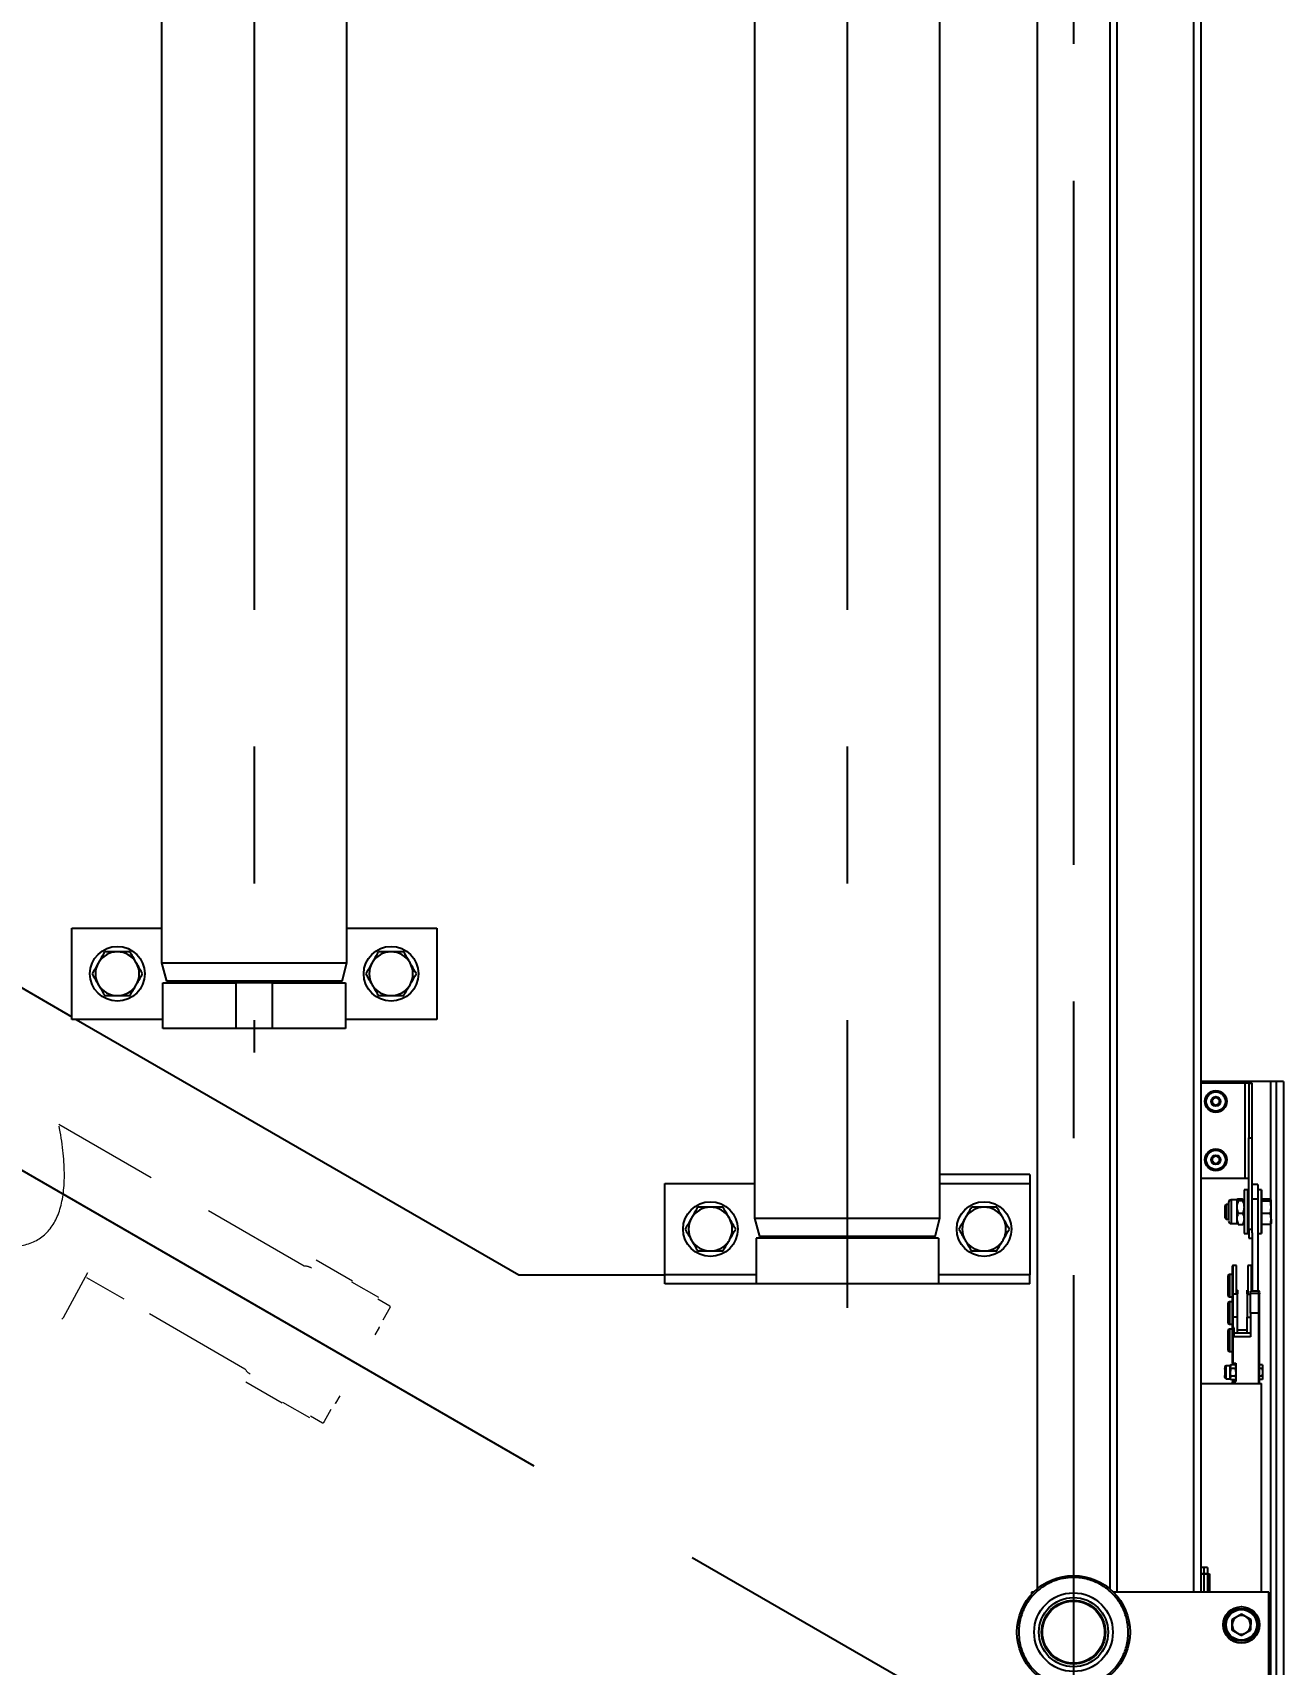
# Model space of a CAD drawing. Header units: inches. Extents: x -347369 to -260369, y 119522 to 149869.
# Drawn here: x -320680 to -319995, y 137691 to 138586 of the extents above; entities that cross this region are included whole.
import ezdxf

# ---------------------------------------------------------------- set-up
doc = ezdxf.new("R2010")
doc.units = ezdxf.units.IN
doc.header["$LTSCALE"] = 300
doc.linetypes.add('CENTRO', pattern=[2, 1.25, -0.25, 0.25, -0.25])
doc.linetypes.add('NASCOSTA', pattern=[0.375, 0.25, -0.125])
for name, color, linetype in [('ASSI', 254, 'CENTRO'), ('MACCHINA', 40, 'Continuous'), ('QUOTE', 7, 'Continuous'), ('RULLIERE', 3, 'Continuous')]:
    doc.layers.add(name, color=color, linetype=linetype)
doc.styles.get("Standard").update_dxf_attribs({"font": 'romans.shx'})
doc.dimstyles.new('sc1a100', dxfattribs={"dimscale": 100, "dimtxt": 3, "dimasz": 3, "dimexe": 0, "dimexo": 0, "dimgap": 1, "dimtad": 1, "dimzin": 12, "dimdsep": 46, "dimtxsty": 'Standard', "dimblk": 'CLOSEDBLANK', "dimcen": 1, "dimclrd": 253, "dimclre": 253, "dimclrt": 2, "dimadec": 0, "dimazin": 3, "dimtfac": 1, "dimtmove": 0, "dimatfit": 1, "dimldrblk": 'CLOSEDBLANK', "dimfxl": 1, "dimtolj": 1, "dimtzin": 0, "dimarcsym": 0})

# ---------------------------------------------------------------- blocks, each defined once
blk = doc.blocks.new('_ClosedBlank')
at = {"color": 0, "linetype": 'ByBlock', "lineweight": -2}
for p, q in [((-1, 0.1667), (0, 0)), ((-1, 0.1667), (-1, -0.1667)), ((0, 0), (-1, -0.1667))]:
    blk.add_line(p, q, dxfattribs=at)
blk = doc.blocks.new('*D38')
at = {"layer": 'Defpoints', "color": 0, "transparency": 16777216}
for p in [(-322483.62, 140399.66), (-323696.06, 139699.66), (-320318.56, 137749.66), (-322483.62, 136499.66), (-321507.47, 136317.71)]:
    blk.add_point(p, dxfattribs=at)
at = {"layer": 'QUOTE', "color": 253, "lineweight": -2, "transparency": 16777216}
for p, q in [((-320318.56, 137749.66), (-320011.93, 137572.62)), ((-322483.62, 136499.66), (-322483.62, 136145.58))]:
    blk.add_line(p, q, dxfattribs=at)
blk.add_arc((-322483.62, 138999.66), 2854.07, 276.02531, 323.97469, dxfattribs=at)
at = {"layer": 'QUOTE', "color": 253, "lineweight": -2, "transparency": 16777216, "xscale": 300, "yscale": 300, "zscale": 300}
for p, rotation in [((-320011.93, 137572.62), 56.98734634615995), ((-322483.62, 136145.58), 183.0126536538403)]:
    blk.add_blockref('_ClosedBlank', p, dxfattribs=dict(at, rotation=rotation))
at = {"layer": 'QUOTE', "color": 2, "transparency": 16777216, "insert": (-321181.59, 136744.46), "char_height": 300, "attachment_point": 5, "rotation": 30}
blk.add_mtext('\\A1;60°', dxfattribs=at)
blk = doc.blocks.new('A$Cda148bbc')
at = {"layer": 'ASSI'}
blk.add_line((0, -2400), (0, 1400), dxfattribs=at)
at = {"layer": 'MACCHINA', "color": 8, "linetype": 'NASCOSTA', "lineweight": 5, "ltscale": 2.5}
for p, q in [((-277.37, -2064.7), (-59.6, -2135.53)), ((32, -2139.15), (32, -2080.64)), ((-58.37, -2135.71), (-30.35, -2135.06)), ((-33, -2135.82), (-33, -2159.34)), ((-33, -2175.5), (-33, -2236)), ((32, -2236), (32, -2175.5)), ((-39, -2240), (-39, -2263)), ((38, -2263), (38, -2240)), ((-38.5, -2263), (-38.5, -2280)), ((37.5, -2280), (37.5, -2263)), ((-37.43, -2280), (-37.43, -2287.6)), ((36.43, -2287.6), (36.43, -2280)), ((-36.37, -2288), (-37.03, -2288)), ((-28.87, -2288), (-36.37, -2288)), ((-24.5, -2288), (-24.5, -2288.5)), ((-24.5, -2288.5), (-19.74, -2288.5)), ((18.74, -2288.5), (23.5, -2288.5)), ((23.5, -2288.5), (23.5, -2288)), ((36.03, -2288), (27.87, -2288))]:
    blk.add_line(p, q, dxfattribs=at)
at = {"layer": 'MACCHINA', "color": 8, "linetype": 'NASCOSTA', "lineweight": 5, "ltscale": 2.5, "flags": 128}
blk.add_lwpolyline([(-59.6, -2135.53), (-59.12, -2135.65), (-58.37, -2135.71)], dxfattribs=at)
at = {"layer": 'MACCHINA', "color": 8, "linetype": 'NASCOSTA', "lineweight": 5, "ltscale": 2.5}
for centre, radius, start, end in [((-26.07, -2240), 8, 150, 180), ((25.07, -2240), 8, 0, 30), ((-37.03, -2287.6), 0.4, 180, 270), ((36.03, -2287.6), 0.4, 270, 0)]:
    blk.add_arc(centre, radius, start, end, dxfattribs=at)
blk.add_ellipse((127.52, -1749.47), major_axis=(153.71, 353.9), ratio=0.247592, start_param=1.594453, end_param=4.02308, dxfattribs=at)
blk = doc.blocks.new('72810824171')
at = {"layer": 'ASSI'}
for p, q in [((1925, 244.52), (1925, -973.22)), ((2250, 244.52), (2250, -1113.22))]:
    blk.add_line(p, q, dxfattribs=at)
at = {"layer": 'RULLIERE'}
for p, q in [((1874.2, 134), (1874.2, -924)), ((1975.8, -924), (1975.8, 134)), ((2199.2, 134), (2199.2, -1064)), ((2300.8, -1064), (2300.8, 134)), ((1500, -765.91), (1825, -953.55)), ((1825, -955), (1825, -905)), ((1825, -905), (1874.2, -905)), ((1975.8, -905), (2025, -905)), ((2025, -905), (2025, -955)), ((1874.2, -924), (1876.88, -934)), ((1874.2, -924), (1975.8, -924)), ((1973.12, -934), (1975.8, -924)), ((1875, -960), (1875, -935)), ((1875, -935), (1915, -935)), ((1973.12, -934), (1876.88, -934)), ((1904.57, -934), (1904.85, -935)), ((1915, -935), (1915, -960)), ((1935, -935), (1915, -935)), ((1935, -960), (1935, -935)), ((1935, -935), (1975, -935)), ((1945.15, -935), (1945.43, -934)), ((1975, -935), (1975, -960)), ((1875, -955), (1825, -955)), ((1827.51, -955), (2070, -1095)), ((2025, -955), (1975, -955)), ((1915, -960), (1875, -960)), ((1935, -960), (1915, -960)), ((1975, -960), (1935, -960)), ((2150, -1095), (2150, -1045)), ((2150, -1045), (2199.2, -1045)), ((2350, -1040), (2300.8, -1040)), ((2300.8, -1045), (2350, -1045)), ((2350, -1040), (2350, -1045)), ((2350, -1045), (2350, -1095)), ((2199.2, -1064), (2201.88, -1074)), ((2199.2, -1064), (2300.8, -1064)), ((2298.12, -1074), (2300.8, -1064)), ((2300, -1075), (2200, -1075)), ((2200, -1075), (2200, -1100)), ((2298.12, -1074), (2201.88, -1074)), ((2229.57, -1074), (2229.85, -1075)), ((2270.15, -1075), (2270.43, -1074)), ((2300, -1075), (2300, -1100)), ((2070, -1095), (2150, -1095)), ((2200, -1095), (2150, -1095)), ((2150, -1100), (2150, -1095)), ((2200, -1100), (2150, -1100)), ((2300, -1100), (2200, -1100)), ((2350, -1095), (2300, -1095)), ((2350, -1100), (2300, -1100)), ((2350, -1100), (2350, -1095))]:
    blk.add_line(p, q, dxfattribs=at)
for centre in [(1850, -930), (2000, -930), (2175, -1070), (2325, -1070)]:
    blk.add_circle(centre, 15, dxfattribs=at)
for centre, start, end in [((1850, -930), 90, 150), ((1850, -930), 30, 90), ((2000, -930), 90, 150), ((2000, -930), 30, 90), ((1850, -930), 150, 210), ((1850, -930), 330, 30), ((2000, -930), 150, 210), ((2000, -930), 330, 30), ((1850, -930), 210, 270), ((1850, -930), 270, 330), ((2000, -930), 210, 270), ((2000, -930), 270, 330), ((2175, -1070), 150, 210), ((2175, -1070), 90, 150), ((2175, -1070), 30, 90), ((2175, -1070), 330, 30), ((2325, -1070), 150, 210), ((2325, -1070), 90, 150), ((2325, -1070), 30, 90), ((2325, -1070), 330, 30), ((2175, -1070), 210, 270), ((2175, -1070), 270, 330), ((2325, -1070), 210, 270), ((2325, -1070), 270, 330)]:
    blk.add_arc(centre, 12, start, end, dxfattribs=at)
for points, knots in [([(1843.07, -918), (1842.51, -918.97), (1841.37, -920.94), (1840.2, -922.97), (1839.61, -924)], [0, 0, 0, 0, 0.495458, 1, 1, 1, 1]), ([(1850, -918), (1849.46, -918), (1847.11, -918), (1844.83, -918), (1843.07, -918)], [0, 0, 0, 0, 0.2323672, 1, 1, 1, 1]), ([(1856.93, -918), (1856.45, -918), (1855.09, -918), (1852.78, -918), (1850.93, -918), (1850, -918)], [0, 0, 0, 0, 0.2113641, 0.6030801, 1, 1, 1, 1]), ([(1860.39, -924), (1860.31, -923.86), (1859.69, -922.78), (1858.52, -920.75), (1857.46, -918.92), (1856.93, -918)], [0, 0, 0, 0, 0.070099, 0.530789, 1, 1, 1, 1]), ([(1993.07, -918), (1992.51, -918.97), (1991.37, -920.94), (1990.2, -922.97), (1989.61, -924)], [0, 0, 0, 0, 0.495458, 1, 1, 1, 1]), ([(2000, -918), (1999.84, -918), (1998.59, -918), (1996.25, -918), (1994.14, -918), (1993.07, -918)], [0, 0, 0, 0, 0.070099, 0.530789, 1, 1, 1, 1]), ([(2006.93, -918), (2005.8, -918), (2003.53, -918), (2001.18, -918), (2000, -918)], [0, 0, 0, 0, 0.495458, 1, 1, 1, 1]), ([(2010.39, -924), (2009.93, -923.21), (2009.01, -921.6), (2007.85, -919.6), (2007.17, -918.41), (2006.93, -918)], [0, 0, 0, 0, 0.3913676, 0.7886364, 1, 1, 1, 1]), ([(1839.61, -924), (1839.53, -924.14), (1838.9, -925.22), (1837.73, -927.25), (1836.68, -929.08), (1836.14, -930)], [0, 0, 0, 0, 0.0700986, 0.5307888, 1, 1, 1, 1]), ([(1836.14, -930), (1836.71, -930.97), (1837.84, -932.94), (1839.02, -934.97), (1839.61, -936)], [0, 0, 0, 0, 0.495458, 1, 1, 1, 1]), ([(1863.86, -930), (1863.29, -929.03), (1862.16, -927.06), (1860.98, -925.03), (1860.39, -924)], [0, 0, 0, 0, 0.495458, 1, 1, 1, 1]), ([(1860.39, -936), (1860.47, -935.86), (1861.1, -934.78), (1862.27, -932.75), (1863.32, -930.92), (1863.86, -930)], [0, 0, 0, 0, 0.0700986, 0.5307888, 1, 1, 1, 1]), ([(1989.61, -924), (1989.53, -924.14), (1988.9, -925.22), (1987.73, -927.25), (1986.68, -929.08), (1986.14, -930)], [0, 0, 0, 0, 0.070099, 0.530789, 1, 1, 1, 1]), ([(1986.14, -930), (1986.38, -930.41), (1987.06, -931.59), (1988.22, -933.59), (1989.14, -935.19), (1989.61, -936)], [0, 0, 0, 0, 0.211364, 0.60308, 1, 1, 1, 1]), ([(2013.86, -930), (2012.98, -928.48), (2011.84, -926.5), (2010.66, -924.47), (2010.39, -924)], [0, 0, 0, 0, 0.767633, 1, 1, 1, 1]), ([(2010.39, -936), (2010.47, -935.86), (2011.1, -934.78), (2012.27, -932.75), (2013.32, -930.92), (2013.86, -930)], [0, 0, 0, 0, 0.070099, 0.530789, 1, 1, 1, 1]), ([(1839.61, -936), (1839.69, -936.14), (1840.31, -937.22), (1841.48, -939.25), (1842.54, -941.08), (1843.07, -942)], [0, 0, 0, 0, 0.070099, 0.530789, 1, 1, 1, 1]), ([(1856.93, -942), (1857.49, -941.03), (1858.63, -939.06), (1859.8, -937.03), (1860.39, -936)], [0, 0, 0, 0, 0.495458, 1, 1, 1, 1]), ([(1989.61, -936), (1989.88, -936.47), (1991.05, -938.5), (1992.19, -940.48), (1993.07, -942)], [0, 0, 0, 0, 0.232367, 1, 1, 1, 1]), ([(2006.93, -942), (2007.49, -941.03), (2008.63, -939.06), (2009.8, -937.03), (2010.39, -936)], [0, 0, 0, 0, 0.495458, 1, 1, 1, 1]), ([(1843.07, -942), (1844.83, -942), (1847.11, -942), (1849.46, -942), (1850, -942)], [0, 0, 0, 0, 0.767633, 1, 1, 1, 1]), ([(1850, -942), (1850.92, -942), (1852.77, -942), (1855.08, -942), (1856.45, -942), (1856.93, -942)], [0, 0, 0, 0, 0.391368, 0.788636, 1, 1, 1, 1]), ([(1993.07, -942), (1994.2, -942), (1996.47, -942), (1998.82, -942), (2000, -942)], [0, 0, 0, 0, 0.495458, 1, 1, 1, 1]), ([(2000, -942), (2000.16, -942), (2001.41, -942), (2003.75, -942), (2005.86, -942), (2006.93, -942)], [0, 0, 0, 0, 0.070099, 0.530789, 1, 1, 1, 1]), ([(2164.61, -1064), (2164.53, -1064.14), (2163.9, -1065.22), (2162.73, -1067.25), (2161.68, -1069.08), (2161.14, -1070)], [0, 0, 0, 0, 0.070099, 0.530789, 1, 1, 1, 1]), ([(2168.07, -1058), (2167.51, -1058.97), (2166.37, -1060.94), (2165.2, -1062.97), (2164.61, -1064)], [0, 0, 0, 0, 0.495458, 1, 1, 1, 1]), ([(2175, -1058), (2174.46, -1058), (2172.11, -1058), (2169.83, -1058), (2168.07, -1058)], [0, 0, 0, 0, 0.2323672, 1, 1, 1, 1]), ([(2181.93, -1058), (2181.45, -1058), (2180.09, -1058), (2177.78, -1058), (2175.93, -1058), (2175, -1058)], [0, 0, 0, 0, 0.2113641, 0.6030801, 1, 1, 1, 1]), ([(2185.39, -1064), (2185.31, -1063.86), (2184.69, -1062.78), (2183.52, -1060.75), (2182.46, -1058.92), (2181.93, -1058)], [0, 0, 0, 0, 0.070099, 0.530789, 1, 1, 1, 1]), ([(2188.86, -1070), (2188.29, -1069.03), (2187.16, -1067.06), (2185.98, -1065.03), (2185.39, -1064)], [0, 0, 0, 0, 0.495458, 1, 1, 1, 1]), ([(2314.61, -1064), (2314.53, -1064.14), (2313.9, -1065.22), (2312.73, -1067.25), (2311.68, -1069.08), (2311.14, -1070)], [0, 0, 0, 0, 0.070099, 0.530789, 1, 1, 1, 1]), ([(2318.07, -1058), (2317.51, -1058.97), (2316.37, -1060.94), (2315.2, -1062.97), (2314.61, -1064)], [0, 0, 0, 0, 0.495458, 1, 1, 1, 1]), ([(2325, -1058), (2324.84, -1058), (2323.59, -1058), (2321.25, -1058), (2319.14, -1058), (2318.07, -1058)], [0, 0, 0, 0, 0.0700986, 0.5307888, 1, 1, 1, 1]), ([(2331.93, -1058), (2330.8, -1058), (2328.53, -1058), (2326.18, -1058), (2325, -1058)], [0, 0, 0, 0, 0.495458, 1, 1, 1, 1]), ([(2335.39, -1064), (2334.93, -1063.21), (2334.01, -1061.6), (2332.85, -1059.6), (2332.17, -1058.41), (2331.93, -1058)], [0, 0, 0, 0, 0.391368, 0.788636, 1, 1, 1, 1]), ([(2338.86, -1070), (2337.98, -1068.48), (2336.84, -1066.5), (2335.66, -1064.47), (2335.39, -1064)], [0, 0, 0, 0, 0.7676328, 1, 1, 1, 1]), ([(2161.14, -1070), (2161.71, -1070.97), (2162.84, -1072.94), (2164.02, -1074.97), (2164.61, -1076)], [0, 0, 0, 0, 0.495458, 1, 1, 1, 1]), ([(2185.39, -1076), (2185.47, -1075.86), (2186.1, -1074.78), (2187.27, -1072.75), (2188.32, -1070.92), (2188.86, -1070)], [0, 0, 0, 0, 0.0700986, 0.5307888, 1, 1, 1, 1]), ([(2311.14, -1070), (2311.38, -1070.41), (2312.06, -1071.59), (2313.22, -1073.59), (2314.14, -1075.19), (2314.61, -1076)], [0, 0, 0, 0, 0.211364, 0.60308, 1, 1, 1, 1]), ([(2335.39, -1076), (2335.47, -1075.86), (2336.1, -1074.78), (2337.27, -1072.75), (2338.32, -1070.92), (2338.86, -1070)], [0, 0, 0, 0, 0.070099, 0.530789, 1, 1, 1, 1]), ([(2164.61, -1076), (2164.69, -1076.14), (2165.31, -1077.22), (2166.48, -1079.25), (2167.54, -1081.08), (2168.07, -1082)], [0, 0, 0, 0, 0.0700986, 0.5307888, 1, 1, 1, 1]), ([(2168.07, -1082), (2169.83, -1082), (2172.11, -1082), (2174.46, -1082), (2175, -1082)], [0, 0, 0, 0, 0.767633, 1, 1, 1, 1]), ([(2175, -1082), (2175.92, -1082), (2177.77, -1082), (2180.08, -1082), (2181.45, -1082), (2181.93, -1082)], [0, 0, 0, 0, 0.391368, 0.788636, 1, 1, 1, 1]), ([(2181.93, -1082), (2182.49, -1081.03), (2183.63, -1079.06), (2184.8, -1077.03), (2185.39, -1076)], [0, 0, 0, 0, 0.495458, 1, 1, 1, 1]), ([(2314.61, -1076), (2314.88, -1076.47), (2316.05, -1078.5), (2317.19, -1080.48), (2318.07, -1082)], [0, 0, 0, 0, 0.2323672, 1, 1, 1, 1]), ([(2318.07, -1082), (2319.2, -1082), (2321.47, -1082), (2323.82, -1082), (2325, -1082)], [0, 0, 0, 0, 0.495458, 1, 1, 1, 1]), ([(2325, -1082), (2325.16, -1082), (2326.41, -1082), (2328.75, -1082), (2330.86, -1082), (2331.93, -1082)], [0, 0, 0, 0, 0.070099, 0.530789, 1, 1, 1, 1]), ([(2331.93, -1082), (2332.49, -1081.03), (2333.63, -1079.06), (2334.8, -1077.03), (2335.39, -1076)], [0, 0, 0, 0, 0.495458, 1, 1, 1, 1])]:
    blk.add_open_spline(points, degree=3, knots=knots, dxfattribs=at)
blk = doc.blocks.new('90-2630 (R10) - DX')
at = {"layer": 'ASSI'}
blk.add_line((124, 104.8), (124, -1539.07), dxfattribs=at)
at = {"layer": 'RULLIERE', "color": 254}
for p, q in [((190, -1269), (190, 91)), ((194, -1269), (194, 91)), ((148, -1269), (148, 11.38)), ((144, -1267.31), (144, -29)), ((104, -387), (104, -447)), ((104, -447), (104, -839)), ((104, -839), (104, -899)), ((104, -899), (104, -1267.31)), ((232, -989), (194, -989)), ((218, -990), (194, -990)), ((220, -990), (218, -990)), ((218, -1042), (218, -990)), ((220, -990), (222, -990)), ((220, -990), (220, -1020)), ((222, -1020), (222, -990)), ((235, -989), (232, -989)), ((232, -989), (232, -1053.68)), ((239, -989), (235, -989)), ((235, -989), (235, -1343.8)), ((239, -989), (239, -1489)), ((200, -998.85), (202, -997.69)), ((200, -1001.15), (200, -998.85)), ((202, -1002.31), (200, -1001.15)), ((202, -997.69), (204, -998.85)), ((204, -1001.15), (202, -1002.31)), ((204, -998.85), (204, -1001.15)), ((220, -1020), (222, -1020)), ((220, -1070), (220, -1020)), ((222, -1070), (222, -1020)), ((200, -1030.85), (202, -1029.69)), ((200, -1033.15), (200, -1030.85)), ((202, -1034.31), (200, -1033.15)), ((202, -1029.69), (204, -1030.85)), ((204, -1033.15), (202, -1034.31)), ((204, -1030.85), (204, -1033.15)), ((194, -1042), (218, -1042)), ((218, -1042), (220, -1042)), ((225, -1045.49), (222, -1045.49)), ((225, -1045.51), (222, -1045.51)), ((225, -1045.49), (225, -1045.51)), ((225, -1045.51), (225, -1053.52)), ((213.5, -1054), (210.33, -1054)), ((210.33, -1054), (210.33, -1054)), ((210.33, -1054), (210.33, -1054.2)), ((210.33, -1054.2), (210.33, -1054.75)), ((210.33, -1054.75), (210.33, -1055.6)), ((210.33, -1055.6), (210.33, -1056.71)), ((213.57, -1053.91), (213.5, -1054)), ((213.5, -1054), (213.5, -1054)), ((213.5, -1054), (213.5, -1054.06)), ((213.5, -1054.06), (213.5, -1054.23)), ((213.5, -1054.23), (213.5, -1054.5)), ((213.5, -1054.5), (213.5, -1054.88)), ((213.5, -1054.88), (213.5, -1055.36)), ((213.5, -1055.36), (213.5, -1055.92)), ((216.7, -1053.56), (214.3, -1053.56)), ((216.7, -1054.56), (214.3, -1054.56)), ((216.7, -1053.56), (217.27, -1053.8)), ((217.5, -1054), (217.43, -1053.91)), ((219.5, -1048.5), (217.5, -1048.5)), ((217.5, -1048.5), (217.5, -1048.61)), ((217.5, -1048.61), (217.5, -1049.07)), ((217.5, -1049.07), (217.5, -1049.88)), ((217.5, -1049.88), (217.5, -1051.01)), ((217.5, -1051.01), (217.5, -1052.42)), ((217.5, -1052.42), (217.5, -1054.09)), ((217.5, -1054.09), (217.5, -1055.95)), ((219.5, -1048.61), (219.5, -1048.51)), ((219.5, -1048.51), (219.5, -1048.78)), ((219.5, -1049.07), (219.5, -1048.61)), ((219.5, -1048.78), (219.5, -1049.4)), ((219.5, -1049.88), (219.5, -1049.07)), ((219.5, -1049.4), (219.5, -1050.36)), ((219.5, -1051.01), (219.5, -1049.88)), ((219.5, -1050.36), (219.5, -1051.62)), ((219.5, -1052.42), (219.5, -1051.01)), ((219.5, -1051.62), (219.5, -1053.16)), ((219.5, -1054.09), (219.5, -1052.42)), ((219.5, -1053.16), (219.5, -1053.75)), ((219.75, -1053.5), (219.5, -1053.75)), ((219.5, -1053.75), (219.5, -1066.75)), ((219.5, -1055.95), (219.5, -1054.09)), ((220, -1053.5), (219.75, -1053.5)), ((219.75, -1053.5), (219.75, -1066.98)), ((225, -1053.52), (222, -1053.52)), ((227, -1048.5), (225, -1048.5)), ((225, -1053.52), (225, -1104.03)), ((227, -1048.61), (227, -1048.51)), ((227, -1048.51), (227, -1048.78)), ((227, -1049.07), (227, -1048.61)), ((227, -1048.78), (227, -1049.4)), ((227, -1049.88), (227, -1049.07)), ((227, -1049.4), (227, -1050.36)), ((227, -1051.01), (227, -1049.88)), ((227, -1050.36), (227, -1051.62)), ((227, -1052.42), (227, -1051.01)), ((227, -1051.62), (227, -1053.16)), ((227, -1054.09), (227, -1052.42)), ((227, -1053.16), (227, -1053.56)), ((231.9, -1053.56), (227, -1053.56)), ((227, -1053.56), (227, -1054.56)), ((227, -1055.95), (227, -1054.09)), ((227, -1054.56), (231.9, -1054.56)), ((227, -1054.56), (227, -1061.51)), ((232.3, -1054.06), (231.9, -1053.56)), ((231.9, -1054.56), (232.3, -1054.06)), ((232.3, -1058.03), (231.9, -1054.56)), ((232.3, -1058.03), (232.3, -1054.06)), ((207.6, -1056.5), (207, -1057.1)), ((207, -1057.1), (207, -1063.65)), ((207, -1063.65), (207, -1063.9)), ((207, -1063.9), (207.6, -1064.5)), ((209, -1056.5), (207.6, -1056.5)), ((207.6, -1056.5), (207.6, -1064.2)), ((207.6, -1064.2), (207.6, -1064.5)), ((207.6, -1064.5), (209, -1064.5)), ((210.33, -1056.71), (210.33, -1058.03)), ((210.33, -1058.03), (210.33, -1059.49)), ((210.33, -1059.49), (210.33, -1061)), ((210.33, -1061), (210.33, -1062.48)), ((210.33, -1062.48), (210.33, -1063.85)), ((210.33, -1063.85), (210.33, -1065.05)), ((213.5, -1055.92), (213.5, -1056.56)), ((213.5, -1056.56), (213.5, -1057.27)), ((213.5, -1057.27), (213.5, -1058.03)), ((213.5, -1058.03), (213.5, -1058.84)), ((213.5, -1058.84), (213.5, -1059.67)), ((213.5, -1059.67), (213.5, -1060.52)), ((213.5, -1060.52), (213.5, -1061.37)), ((213.5, -1061.37), (213.5, -1062.2)), ((213.5, -1062.2), (213.5, -1063.01)), ((213.5, -1063.01), (213.5, -1063.77)), ((213.5, -1063.77), (213.5, -1064.48)), ((213.5, -1064.48), (213.5, -1065.11)), ((216.7, -1061.51), (214.3, -1061.51)), ((217.5, -1055.95), (217.5, -1057.95)), ((217.5, -1057.95), (217.5, -1060.02)), ((217.5, -1060.02), (217.5, -1062.11)), ((217.5, -1062.11), (217.5, -1064.15)), ((217.5, -1064.15), (217.5, -1066.08)), ((219.5, -1057.95), (219.5, -1055.95)), ((219.5, -1056.25), (219.5, -1056.42)), ((219.5, -1056.42), (219.5, -1056.95)), ((219.5, -1056.95), (219.5, -1057.8)), ((219.5, -1057.8), (219.5, -1058.89)), ((219.5, -1060.02), (219.5, -1057.95)), ((219.5, -1058.89), (219.5, -1060.12)), ((219.5, -1062.11), (219.5, -1060.02)), ((219.5, -1060.12), (219.5, -1061.38)), ((219.5, -1061.38), (219.5, -1062.57)), ((219.5, -1064.15), (219.5, -1062.11)), ((219.5, -1062.57), (219.5, -1063.57)), ((219.5, -1063.57), (219.5, -1064.3)), ((219.5, -1066.08), (219.5, -1064.15)), ((219.5, -1064.3), (219.5, -1064.43)), ((227, -1057.95), (227, -1055.95)), ((227, -1056.25), (227, -1056.42)), ((227, -1056.42), (227, -1056.95)), ((227, -1056.95), (227, -1057.8)), ((227, -1057.8), (227, -1058.89)), ((227, -1060.02), (227, -1057.95)), ((227, -1058.89), (227, -1060.12)), ((227, -1062.11), (227, -1060.02)), ((227, -1060.12), (227, -1061.38)), ((227, -1061.38), (227, -1062.57)), ((227, -1061.51), (227, -1067.44)), ((231.9, -1061.51), (227, -1061.51)), ((227, -1064.15), (227, -1062.11)), ((227, -1062.57), (227, -1063.57)), ((227, -1063.57), (227, -1064.3)), ((227, -1066.08), (227, -1064.15)), ((227, -1064.3), (227, -1064.43)), ((231.9, -1061.51), (232.3, -1058.03)), ((232.3, -1064.48), (231.9, -1061.51)), ((231.9, -1067.44), (232.3, -1064.48)), ((232.3, -1064.48), (232.3, -1058.03)), ((232.3, -1064.48), (232.3, -1067)), ((210.33, -1065.05), (210.33, -1065.99)), ((210.33, -1065.99), (210.33, -1066.65)), ((210.33, -1066.65), (210.33, -1066.97)), ((210.33, -1066.97), (210.33, -1067)), ((210.33, -1067), (213.5, -1067)), ((213.5, -1065.11), (213.5, -1065.67)), ((213.5, -1065.67), (213.5, -1066.14)), ((213.5, -1066.14), (213.5, -1066.51)), ((213.5, -1066.51), (213.5, -1066.78)), ((213.5, -1066.78), (213.5, -1066.95)), ((213.5, -1066.95), (213.5, -1067)), ((213.5, -1067), (213.57, -1067.09)), ((214.3, -1067.44), (216.7, -1067.44)), ((217.43, -1067.09), (217.5, -1067)), ((217.5, -1066.08), (217.5, -1067.84)), ((217.5, -1067.84), (217.5, -1069.38)), ((217.5, -1069.38), (217.5, -1070.64)), ((217.5, -1070.64), (217.5, -1071.6)), ((217.5, -1071.6), (217.5, -1072.22)), ((217.5, -1072.22), (217.5, -1072.49)), ((217.5, -1072.49), (217.5, -1072.5)), ((217.5, -1072.5), (219.5, -1072.5)), ((219.5, -1067.84), (219.5, -1066.08)), ((219.5, -1067.25), (219.75, -1067.5)), ((219.5, -1067.25), (219.5, -1068.58)), ((219.5, -1069.38), (219.5, -1067.84)), ((219.5, -1068.58), (219.5, -1069.99)), ((219.5, -1070.64), (219.5, -1069.38)), ((219.5, -1069.99), (219.5, -1071.12)), ((219.5, -1071.6), (219.5, -1070.64)), ((219.5, -1071.12), (219.5, -1071.93)), ((219.5, -1072.22), (219.5, -1071.6)), ((219.5, -1071.93), (219.5, -1072.39)), ((219.5, -1072.49), (219.5, -1072.22)), ((219.5, -1072.39), (219.5, -1072.49)), ((219.75, -1066.98), (219.75, -1067.5)), ((219.75, -1067.5), (220, -1067.5)), ((220, -1070), (222, -1070)), ((220, -1070), (220, -1075)), ((222, -1072.01), (222, -1070)), ((222, -1072.01), (222, -1104.03)), ((225, -1071.6), (225, -1072.22)), ((225, -1072.22), (225, -1072.49)), ((225, -1072.49), (225, -1072.5)), ((225, -1072.5), (227, -1072.5)), ((227, -1067.84), (227, -1066.08)), ((231.9, -1067.44), (227, -1067.44)), ((227, -1067.44), (227, -1068.58)), ((227, -1069.38), (227, -1067.84)), ((227, -1068.58), (227, -1069.99)), ((227, -1070.64), (227, -1069.38)), ((227, -1069.99), (227, -1071.12)), ((227, -1071.6), (227, -1070.64)), ((227, -1071.12), (227, -1071.93)), ((227, -1072.22), (227, -1071.6)), ((227, -1071.93), (227, -1072.39)), ((227, -1072.49), (227, -1072.22)), ((227, -1072.39), (227, -1072.49)), ((232.3, -1066.94), (231.9, -1067.44)), ((232, -1067.32), (232, -1337.25)), ((220, -1075), (222, -1075)), ((213.4, -1090), (211.5, -1090)), ((211.5, -1105.62), (211.5, -1090)), ((213.4, -1105.62), (213.4, -1090)), ((221.5, -1090), (219.6, -1090)), ((219.6, -1090), (219.6, -1105.62)), ((221.5, -1104.03), (221.5, -1090)), ((211, -1094.9), (209.5, -1094.9)), ((209.5, -1094.9), (209.5, -1107.1)), ((209.5, -1107.1), (211, -1107.1)), ((213.4, -1105.62), (211.5, -1105.62)), ((211.5, -1118.32), (211.5, -1105.62)), ((213.8, -1103.48), (213.4, -1103.48)), ((213.83, -1103.52), (213.4, -1103.52)), ((213.4, -1105.57), (213.83, -1105.57)), ((213.8, -1103.48), (213.8, -1103.52)), ((213.83, -1103.52), (213.83, -1105.57)), ((213.83, -1118.32), (213.83, -1105.57)), ((219.6, -1103.48), (219.21, -1103.48)), ((219.21, -1103.52), (219.21, -1103.48)), ((219.6, -1103.52), (219.21, -1103.52)), ((219.21, -1105.57), (219.21, -1103.52)), ((219.21, -1105.57), (219.21, -1118.32)), ((219.21, -1105.57), (219.6, -1105.57)), ((219.6, -1105.62), (221, -1105.62)), ((225.5, -1104.03), (221, -1104.03)), ((221, -1105.32), (221, -1104.03)), ((221, -1116.03), (221, -1105.32)), ((225.5, -1105.32), (221, -1105.32)), ((225.5, -1105.32), (225.5, -1104.03)), ((225.5, -1116.03), (225.5, -1105.32)), ((225.6, -1105.33), (225.5, -1105.32)), ((225.69, -1105.34), (225.6, -1105.33)), ((225.78, -1105.35), (225.69, -1105.34)), ((225.85, -1105.37), (225.78, -1105.35)), ((225.92, -1105.4), (225.85, -1105.37)), ((225.96, -1105.43), (225.92, -1105.4)), ((225.99, -1105.46), (225.96, -1105.43)), ((226, -1105.5), (225.99, -1105.46)), ((211, -1109.9), (209.5, -1109.9)), ((209.5, -1109.9), (209.5, -1122.1)), ((221, -1116.03), (221, -1129.04)), ((225.5, -1116.03), (221, -1116.03)), ((225.5, -1154.6), (225.5, -1116.03)), ((226, -1154.6), (226, -1116.03)), ((209.5, -1122.1), (211, -1122.1)), ((211, -1124.9), (209.5, -1124.9)), ((209.5, -1124.9), (209.5, -1137.1)), ((211, -1118.32), (211, -1124.71)), ((211, -1126.21), (211, -1143.43)), ((211.5, -1124.21), (211.5, -1118.32)), ((213.83, -1118.32), (211.5, -1118.32)), ((211.5, -1124.21), (212, -1124.21)), ((211.5, -1126.21), (211.5, -1124.21)), ((212, -1124.21), (211.5, -1124.21)), ((211.5, -1124.21), (211.5, -1124.21)), ((211.5, -1143.43), (211.5, -1126.21)), ((212, -1126.21), (211.5, -1126.21)), ((212, -1126.21), (212, -1124.21)), ((212, -1124.21), (212, -1124.21)), ((212, -1129.04), (212, -1126.21)), ((221, -1127.04), (212, -1127.04)), ((213.83, -1127.04), (213.83, -1118.32)), ((213.83, -1125.16), (219.21, -1125.16)), ((219.21, -1127.04), (219.21, -1118.32)), ((219.21, -1118.32), (221, -1118.32)), ((221, -1129.04), (212, -1129.04)), ((209.8, -1144.99), (207.67, -1144.99)), ((207.67, -1145.01), (207.67, -1144.99)), ((209.8, -1145.01), (207.67, -1145.01)), ((207.67, -1145.06), (207.67, -1145.01)), ((207.67, -1145.43), (207.67, -1145.06)), ((209.5, -1137.1), (211, -1137.1)), ((210.2, -1144.47), (209.8, -1145.01)), ((210.2, -1144.47), (209.8, -1145.48)), ((209.8, -1145.01), (209.8, -1144.99)), ((209.8, -1145.04), (209.8, -1145.01)), ((209.8, -1145.01), (209.8, -1145.01)), ((209.8, -1145.13), (209.8, -1145.04)), ((209.8, -1145.28), (209.8, -1145.13)), ((212.6, -1144.45), (210.2, -1144.45)), ((212.6, -1144.47), (210.2, -1144.47)), ((211.5, -1143.43), (213, -1143.43)), ((212.6, -1144.45), (212.6, -1144.45)), ((213, -1145.01), (212.6, -1144.47)), ((212.6, -1144.47), (213, -1145.48)), ((213, -1143.43), (213, -1153.63)), ((227.61, -1144.45), (226, -1144.45)), ((227.61, -1144.47), (226, -1144.47)), ((227.61, -1144.45), (227.61, -1144.45)), ((227.8, -1145.01), (227.61, -1144.47)), ((227.8, -1145.48), (227.61, -1144.47)), ((227.8, -1145.04), (227.8, -1145.01)), ((227.8, -1145.01), (227.8, -1145.01)), ((227.8, -1145.13), (227.8, -1145.04)), ((227.8, -1145.28), (227.8, -1145.13)), ((207, -1146.66), (207, -1146.51)), ((207, -1146.51), (207, -1146.66)), ((207, -1146.81), (207, -1146.66)), ((207, -1146.66), (207, -1147.1)), ((207, -1147.1), (207, -1147.74)), ((207, -1147.74), (207, -1148.51)), ((207, -1148.51), (207, -1149.28)), ((207, -1149.28), (207, -1149.92)), ((207, -1149.92), (207, -1150.36)), ((207, -1150.36), (207, -1150.21)), ((207, -1150.36), (207, -1150.51)), ((207, -1150.51), (207, -1150.36)), ((207.67, -1146.14), (207.67, -1145.43)), ((207.67, -1147.11), (207.67, -1146.14)), ((207.67, -1148.22), (207.67, -1147.11)), ((207.67, -1149.37), (207.67, -1148.22)), ((207.67, -1150.43), (207.67, -1149.37)), ((207.67, -1151.27), (207.67, -1150.43)), ((207.67, -1151.82), (207.67, -1151.27)), ((207.67, -1152.01), (207.67, -1151.82)), ((207.67, -1152.01), (209.8, -1152.01)), ((209.8, -1145.48), (209.8, -1145.28)), ((209.8, -1145.73), (209.8, -1145.48)), ((209.8, -1146.04), (209.8, -1145.73)), ((209.8, -1146.38), (209.8, -1146.04)), ((209.8, -1146.76), (209.8, -1146.38)), ((210.2, -1146.49), (209.8, -1148.51)), ((209.8, -1147.17), (209.8, -1146.76)), ((209.8, -1147.61), (209.8, -1147.17)), ((209.8, -1148.05), (209.8, -1147.61)), ((209.8, -1148.51), (209.8, -1148.05)), ((209.8, -1148.97), (209.8, -1148.51)), ((209.8, -1149.42), (209.8, -1148.97)), ((209.8, -1149.85), (209.8, -1149.42)), ((209.8, -1150.26), (209.8, -1149.85)), ((209.8, -1150.64), (209.8, -1150.26)), ((210.2, -1150.53), (209.8, -1151.54)), ((209.8, -1150.99), (209.8, -1150.64)), ((209.8, -1151.29), (209.8, -1150.99)), ((209.8, -1151.54), (209.8, -1151.29)), ((209.8, -1151.74), (209.8, -1151.54)), ((209.8, -1151.89), (209.8, -1151.74)), ((209.8, -1151.98), (209.8, -1151.89)), ((209.8, -1152.01), (209.8, -1151.98)), ((209.8, -1152.01), (210.2, -1152.55)), ((212.6, -1146.49), (210.2, -1146.49)), ((210.2, -1150.53), (212.6, -1150.53)), ((210.2, -1152.55), (212.6, -1152.55)), ((211, -1153.59), (213, -1153.59)), ((211.01, -1153.6), (211, -1153.6)), ((211, -1153.61), (211, -1153.6)), ((211, -1153.61), (211, -1153.62)), ((213, -1153.61), (211, -1153.61)), ((211, -1153.62), (213, -1153.62)), ((211, -1153.63), (211, -1153.62)), ((211, -1153.63), (211, -1154.6)), ((213, -1153.63), (211.5, -1153.63)), ((211.5, -1153.63), (211.5, -1154.6)), ((212.6, -1146.49), (213, -1148.51)), ((212.6, -1150.53), (213, -1151.54)), ((212.6, -1152.55), (213, -1152.01)), ((227.61, -1146.49), (226, -1146.49)), ((226, -1150.53), (227.61, -1150.53)), ((227.61, -1152.55), (226, -1152.55)), ((227.61, -1146.49), (227.8, -1145.48)), ((227.8, -1148.51), (227.61, -1146.49)), ((227.61, -1150.53), (227.8, -1148.51)), ((227.8, -1151.54), (227.61, -1150.53)), ((227.61, -1152.55), (227.8, -1151.54)), ((227.61, -1152.55), (227.8, -1152.01)), ((227.8, -1145.48), (227.8, -1145.28)), ((227.8, -1145.73), (227.8, -1145.48)), ((227.8, -1146.04), (227.8, -1145.73)), ((227.8, -1146.38), (227.8, -1146.04)), ((227.8, -1146.76), (227.8, -1146.38)), ((227.8, -1147.17), (227.8, -1146.76)), ((227.8, -1147.61), (227.8, -1147.17)), ((227.8, -1148.05), (227.8, -1147.61)), ((227.8, -1148.51), (227.8, -1148.05)), ((227.8, -1148.97), (227.8, -1148.51)), ((227.8, -1149.42), (227.8, -1148.97)), ((227.8, -1149.85), (227.8, -1149.42)), ((227.8, -1150.26), (227.8, -1149.85)), ((227.8, -1150.64), (227.8, -1150.26)), ((227.8, -1150.99), (227.8, -1150.64)), ((227.8, -1151.29), (227.8, -1150.99)), ((227.8, -1151.54), (227.8, -1151.29)), ((227.8, -1151.74), (227.8, -1151.54)), ((227.8, -1151.89), (227.8, -1151.74)), ((227.8, -1151.98), (227.8, -1151.89)), ((227.8, -1152.01), (227.8, -1151.98)), ((194, -1154.6), (227, -1154.6)), ((227, -1269), (227, -1154.6)), ((195.5, -1255.5), (194, -1255.5)), ((194, -1259), (195.5, -1259)), ((195.5, -1259.1), (194, -1259.1)), ((195.46, -1259.1), (195.5, -1259)), ((195.5, -1255.5), (195.5, -1259)), ((197.5, -1255.5), (195.5, -1255.5)), ((195.5, -1259), (197.5, -1259)), ((195.5, -1259.1), (195.5, -1269)), ((197.5, -1259.1), (195.5, -1259.1)), ((197.4, -1259.1), (197.5, -1259)), ((197.5, -1255.5), (197.5, -1259)), ((197.5, -1259.1), (197.5, -1269)), ((197.5, -1259.1), (198.5, -1259.1)), ((198.5, -1259.1), (198.5, -1269)), ((102.16, -1269), (101, -1269)), ((101, -1269), (101, -1270.22)), ((231, -1269), (145.84, -1269)), ((231, -1429), (231, -1269)), ((210.91, -1289.86), (210.98, -1284.02)), ((216.07, -1281.16), (210.98, -1284.02)), ((221.09, -1284.14), (216.07, -1281.16)), ((221.09, -1284.14), (221.02, -1289.98)), ((215.93, -1292.84), (210.91, -1289.86)), ((215.93, -1292.84), (221.02, -1289.98))]:
    blk.add_line(p, q, dxfattribs=at)
for centre, radius in [((202, -1000), 6), ((202, -1000), 5.25), ((202, -1000), 2.62), ((202, -1032), 6), ((202, -1032), 5.25), ((202, -1032), 2.62), ((124, -1291), 31), ((124, -1291), 21.57), ((124, -1291), 19), ((124, -1291), 17.5), ((124, -1291), 17), ((216, -1287), 10), ((216, -1287), 9), ((216, -1287), 8.4)]:
    blk.add_circle(centre, radius, dxfattribs=at)
for centre, radius, start, end in [((202, -1000), 2, 120, 180), ((202, -1000), 2, 180, 240), ((202, -1000), 2, 60, 120), ((202, -1000), 2, 240, 300), ((202, -1000), 2, 0, 60), ((202, -1000), 2, 300, 0), ((202, -1032), 2, 120, 180), ((202, -1032), 2, 180, 240), ((202, -1032), 2, 60, 120), ((202, -1032), 2, 240, 300), ((202, -1032), 2, 0, 60), ((202, -1032), 2, 300, 0), ((210.33, -1055.33), 1.33, 90.00013, 180.00013), ((210.33, -1065.67), 1.33, 180.00013, 270.00013), ((211.5, -1090.5), 0.5, 90, 180), ((221.5, -1090.5), 0.5, 0, 90), ((209.5, -1095.9), 1, 90, 180), ((209.5, -1106.1), 1, 180, 270), ((225.5, -1104.53), 0.5, 0, 90), ((209.5, -1110.9), 1, 90, 180), ((225.62, -972.79), 143.24, 269.95, 270.15), ((209.5, -1121.1), 1, 180, 270), ((209.5, -1125.9), 1, 90, 180), ((211.38, -975.08), 143.24, 269.85, 270.05), ((211.5, -1124.71), 0.5, 89.99999, 179.99999), ((211.38, -982.97), 143.24, 269.85, 270.05), ((209.5, -1136.1), 1, 180, 270), ((207.67, -1145.66), 0.667, 90.00012, 180.00012), ((207.67, -1145.68), 0.667, 90.00012, 180.00012), ((211.38, -1000.19), 143.24, 269.85, 270.05), ((207.67, -1151.34), 0.667, 180.00012, 270.00012), ((211.38, -1010.39), 143.24, 269.85, 270.05), ((216, -1287), 5.06, 119.31254, 179.31254), ((216, -1287), 5.06, 179.31254, 239.31254), ((216, -1287), 5.06, 59.31254, 119.31254), ((216, -1287), 5.06, 299.31254, 359.31254), ((216, -1287), 5.06, 359.31254, 59.31254), ((216, -1287), 5.06, 239.31254, 299.31254)]:
    blk.add_arc(centre, radius, start, end, dxfattribs=at)
blk.add_ellipse((211.5, -1124.71), major_axis=(0.5, 0), ratio=0.999127, start_param=1.570796, end_param=3.141593, dxfattribs=at)
for points, knots in [([(209, -1055.33), (209, -1055.35), (209, -1055.38), (209, -1055.7), (209, -1056.21), (209, -1057.09), (209, -1058.49), (209, -1060.14), (209, -1061.49), (209, -1062.51), (209, -1063.44), (209, -1064.49), (209, -1064.97), (209, -1065.28)], [0, 0, 0, 0, 0.073218, 0.14799, 0.222762, 0.29598, 0.431993, 0.568007, 0.641225, 0.715997, 0.790769, 0.863987, 1, 1, 1, 1]), ([(214.3, -1053.56), (214.08, -1053.64), (213.63, -1053.8), (213.54, -1053.97), (213.5, -1054.06)], [0, 0, 0, 0, 0.491916, 1, 1, 1, 1]), ([(213.5, -1054.06), (213.6, -1054.19), (213.73, -1054.36), (214.19, -1054.52), (214.3, -1054.56)], [0, 0, 0, 0, 0.756933, 1, 1, 1, 1]), ([(214.3, -1054.56), (214.08, -1055.11), (213.63, -1056.24), (213.54, -1057.43), (213.5, -1058.03)], [0, 0, 0, 0, 0.491916, 1, 1, 1, 1]), ([(217.5, -1054.06), (217.4, -1054.19), (217.27, -1054.36), (216.81, -1054.52), (216.7, -1054.56)], [0, 0, 0, 0, 0.7569334, 1, 1, 1, 1]), ([(216.7, -1054.56), (216.92, -1055.11), (217.37, -1056.24), (217.46, -1057.43), (217.5, -1058.03)], [0, 0, 0, 0, 0.491916, 1, 1, 1, 1]), ([(213.5, -1058.03), (213.6, -1058.94), (213.73, -1060.13), (214.19, -1061.24), (214.3, -1061.51)], [0, 0, 0, 0, 0.756933, 1, 1, 1, 1]), ([(214.3, -1061.51), (214.08, -1061.98), (213.63, -1062.94), (213.54, -1063.96), (213.5, -1064.48)], [0, 0, 0, 0, 0.491916, 1, 1, 1, 1]), ([(213.5, -1064.48), (213.6, -1065.25), (213.73, -1066.26), (214.19, -1067.21), (214.3, -1067.44)], [0, 0, 0, 0, 0.756933, 1, 1, 1, 1]), ([(217.5, -1058.03), (217.4, -1058.94), (217.27, -1060.13), (216.81, -1061.24), (216.7, -1061.51)], [0, 0, 0, 0, 0.756933, 1, 1, 1, 1]), ([(216.7, -1061.51), (216.92, -1061.98), (217.37, -1062.94), (217.46, -1063.96), (217.5, -1064.48)], [0, 0, 0, 0, 0.491916, 1, 1, 1, 1]), ([(217.5, -1064.48), (217.4, -1065.25), (217.27, -1066.26), (216.81, -1067.21), (216.7, -1067.44)], [0, 0, 0, 0, 0.756933, 1, 1, 1, 1]), ([(214.3, -1067.44), (214.07, -1067.36), (213.71, -1067.24), (213.63, -1067.11), (213.6, -1067.06)], [0, 0, 0, 0, 0.638572, 1, 1, 1, 1]), ([(216.7, -1067.44), (216.93, -1067.36), (217.29, -1067.24), (217.37, -1067.11), (217.4, -1067.06)], [0, 0, 0, 0, 0.638552, 1, 1, 1, 1]), ([(211, -1090.53), (211, -1090.52), (211, -1090.42), (211, -1090.85), (211, -1091.89), (211, -1093.67), (211, -1096.07), (211, -1098.98), (211, -1102.24), (211, -1104.65), (211, -1105.84)], [0, 0, 0, 0, 0.015888, 0.154483, 0.296911, 0.441336, 0.585761, 0.728189, 0.866784, 1, 1, 1, 1]), ([(222, -1090.53), (222, -1090.52), (222, -1090.42), (222, -1090.83), (222, -1091.85), (222, -1093.62), (222, -1095.99), (222, -1098.89), (222, -1101.6), (222, -1103.43), (222, -1104.03)], [0, 0, 0, 0, 0.014086, 0.162624, 0.31525, 0.470006, 0.624763, 0.777389, 0.925926, 1, 1, 1, 1]), ([(208.5, -1095.9), (208.5, -1095.97), (208.5, -1096.08), (208.5, -1096.71), (208.5, -1097.37), (208.5, -1098.19), (208.5, -1099.38), (208.5, -1101.01), (208.5, -1102.63), (208.5, -1103.82), (208.5, -1104.64), (208.5, -1105.29), (208.5, -1105.93), (208.5, -1106.03), (208.5, -1106.1)], [0, 0, 0, 0, 0.119728, 0.18418, 0.25, 0.31582, 0.380272, 0.5, 0.619728, 0.68418, 0.75, 0.81582, 0.880272, 1, 1, 1, 1]), ([(211.5, -1105.62), (211.45, -1105.62), (211.33, -1105.63), (211.2, -1105.66), (211.11, -1105.7), (211.05, -1105.74), (211.01, -1105.78), (211, -1105.82), (211, -1105.84)], [0, 0, 0, 0, 0.202981, 0.436812, 0.565921, 0.702824, 0.847519, 1, 1, 1, 1]), ([(211, -1105.84), (211, -1106.81), (211, -1108.76), (211, -1111.87), (211, -1115.07), (211, -1117.24), (211, -1118.32)], [0, 0, 0, 0, 0.249989, 0.5, 0.749989, 1, 1, 1, 1]), ([(226, -1104.9), (226, -1104.93), (226, -1105.02), (226, -1105.22), (226, -1105.41), (226, -1105.5)], [0, 0, 0, 0, 0.172133, 0.585887, 1, 1, 1, 1]), ([(208.5, -1110.9), (208.5, -1110.97), (208.5, -1111.08), (208.5, -1111.71), (208.5, -1112.37), (208.5, -1113.19), (208.5, -1114.38), (208.5, -1116.01), (208.5, -1117.63), (208.5, -1118.82), (208.5, -1119.64), (208.5, -1120.29), (208.5, -1120.93), (208.5, -1121.03), (208.5, -1121.1)], [0, 0, 0, 0, 0.119728, 0.18418, 0.25, 0.31582, 0.380272, 0.5, 0.619728, 0.68418, 0.75, 0.81582, 0.880272, 1, 1, 1, 1]), ([(208.5, -1125.9), (208.5, -1125.97), (208.5, -1126.08), (208.5, -1126.71), (208.5, -1127.37), (208.5, -1128.19), (208.5, -1129.38), (208.5, -1131.01), (208.5, -1132.63), (208.5, -1133.82), (208.5, -1134.64), (208.5, -1135.29), (208.5, -1135.93), (208.5, -1136.03), (208.5, -1136.1)], [0, 0, 0, 0, 0.119728, 0.18418, 0.25, 0.31582, 0.380272, 0.5, 0.619728, 0.68418, 0.75, 0.81582, 0.880272, 1, 1, 1, 1]), ([(211, -1124.71), (211, -1124.73), (211, -1124.76), (211, -1124.95), (211, -1125.14), (211, -1125.38), (211, -1125.73), (211, -1126.02), (211, -1126.21)], [0, 0, 0, 0, 0.239443, 0.369607, 0.5, 0.630164, 0.760557, 1, 1, 1, 1]), ([(207, -1145.68), (207, -1145.71), (207, -1145.77), (207, -1146.13), (207, -1146.49), (207, -1146.94), (207, -1147.6), (207, -1148.15), (207, -1148.51)], [0, 0, 0, 0, 0.239443, 0.369661, 0.5, 0.630218, 0.760557, 1, 1, 1, 1]), ([(207, -1148.51), (207, -1148.87), (207, -1149.42), (207, -1150.08), (207, -1150.53), (207, -1150.89), (207, -1151.25), (207, -1151.3), (207, -1151.34)], [0, 0, 0, 0, 0.239443, 0.369661, 0.5, 0.630218, 0.760557, 1, 1, 1, 1]), ([(207, -1151.34), (207, -1151.3), (207, -1151.25), (207, -1150.89), (207, -1150.57), (207, -1150.3), (207, -1150.19)], [0, 0, 0, 0, 0.4038952, 0.6235487, 0.8434059, 1, 1, 1, 1]), ([(207, -1150.56), (207, -1150.66), (207, -1150.9), (207, -1151.23), (207, -1151.29), (207, -1151.32)], [0, 0, 0, 0, 0.228055, 0.500146, 1, 1, 1, 1]), ([(209.8, -1145.48), (209.86, -1145.76), (209.92, -1146.11), (210.16, -1146.43), (210.2, -1146.49)], [0, 0, 0, 0, 0.81455, 1, 1, 1, 1]), ([(209.8, -1148.51), (209.86, -1149.07), (209.92, -1149.76), (210.16, -1150.41), (210.2, -1150.53)], [0, 0, 0, 0, 0.81455, 1, 1, 1, 1]), ([(209.8, -1151.54), (209.86, -1151.82), (209.92, -1152.17), (210.16, -1152.49), (210.2, -1152.55)], [0, 0, 0, 0, 0.81455, 1, 1, 1, 1]), ([(211, -1153.6), (211, -1153.6), (211, -1153.6), (211.01, -1153.6), (211.01, -1153.6)], [0, 0, 0, 0, 0.677094, 1, 1, 1, 1]), ([(213, -1145.48), (212.95, -1145.76), (212.88, -1146.11), (212.64, -1146.43), (212.6, -1146.49)], [0, 0, 0, 0, 0.81455, 1, 1, 1, 1]), ([(213, -1148.51), (212.95, -1149.07), (212.88, -1149.76), (212.64, -1150.41), (212.6, -1150.53)], [0, 0, 0, 0, 0.81455, 1, 1, 1, 1]), ([(213, -1151.54), (212.95, -1151.82), (212.88, -1152.17), (212.64, -1152.49), (212.6, -1152.55)], [0, 0, 0, 0, 0.81455, 1, 1, 1, 1]), ([(122.51, -1261.04), (123.73, -1261.02), (126.21, -1260.98), (129.95, -1261.52), (133.4, -1262.44), (136.48, -1263.66), (139.19, -1265.07), (141.77, -1266.76), (144.97, -1269.37), (147.73, -1272.45), (149.96, -1275.87), (151.78, -1279.39), (153.34, -1283.93), (154.04, -1288.9), (154, -1293.21), (153.49, -1296.95), (152.56, -1300.4), (151.34, -1303.48), (149.93, -1306.19), (148.24, -1308.77), (145.63, -1311.97), (142.55, -1314.73), (139.13, -1316.96), (135.61, -1318.78), (131.07, -1320.34), (126.1, -1321.04), (121.79, -1321), (118.05, -1320.49), (114.6, -1319.56), (111.52, -1318.34), (108.81, -1316.93), (106.23, -1315.24), (103.03, -1312.63), (100.27, -1309.55), (98.04, -1306.13), (96.22, -1302.61), (94.66, -1298.07), (93.96, -1293.1), (94, -1288.79), (94.51, -1285.05), (95.44, -1281.6), (96.66, -1278.52), (98.07, -1275.81), (99.76, -1273.23), (102.37, -1270.03), (105.45, -1267.27), (108.87, -1265.04), (112.39, -1263.22), (116.93, -1261.61), (120.69, -1261.22), (122.51, -1261.04)], [0, 0, 0, 0, 0.019414, 0.039433, 0.06001, 0.0761, 0.092186, 0.108618, 0.125047, 0.157864, 0.173953, 0.190039, 0.220892, 0.25, 0.269416, 0.289433, 0.31001, 0.3261, 0.342186, 0.358618, 0.375047, 0.407864, 0.423953, 0.440039, 0.470892, 0.5, 0.519416, 0.539433, 0.56001, 0.5761, 0.592186, 0.608618, 0.625047, 0.657864, 0.673953, 0.690039, 0.720892, 0.75, 0.769416, 0.789433, 0.81001, 0.8261, 0.842186, 0.858618, 0.875047, 0.907864, 0.923953, 0.940039, 0.970892, 1, 1, 1, 1])]:
    blk.add_open_spline(points, degree=3, knots=knots, dxfattribs=at)
blk.add_open_spline([(226, -1116.03), (226, -1114.23), (226, -1110.63), (226, -1107.21), (226, -1105.5)], degree=3, dxfattribs=at)

msp = doc.modelspace()

# ---------------------------------------------------------------- block references
at = {"rotation": 59.99999999999999}
msp.add_blockref('A$Cda148bbc', (-322483.625, 138999.656), dxfattribs=at)
for name, p in [('72810824171', (-322483.625, 138999.656)), ('90-2630 (R10) - DX', (-320233.625, 138999.656))]:
    msp.add_blockref(name, p)

# ---------------------------------------------------------------- dimensions: what is measured, and where the dimension line sits
at = {"layer": 'QUOTE'}
dim = msp.add_angular_dim_2l(base=(-321507.475, 136317.706), line1=((-322483.625, 136499.656), (-322483.625, 140399.656)), line2=((-320318.561, 137749.656), (-323696.06, 139699.656)), dimstyle='sc1a100', dxfattribs=at)
dim.commit()
dim.dimension.update_dxf_attribs({"geometry": '*D38', "text_midpoint": (-321181.589, 136744.464)})

doc.saveas('drawing.dxf')
